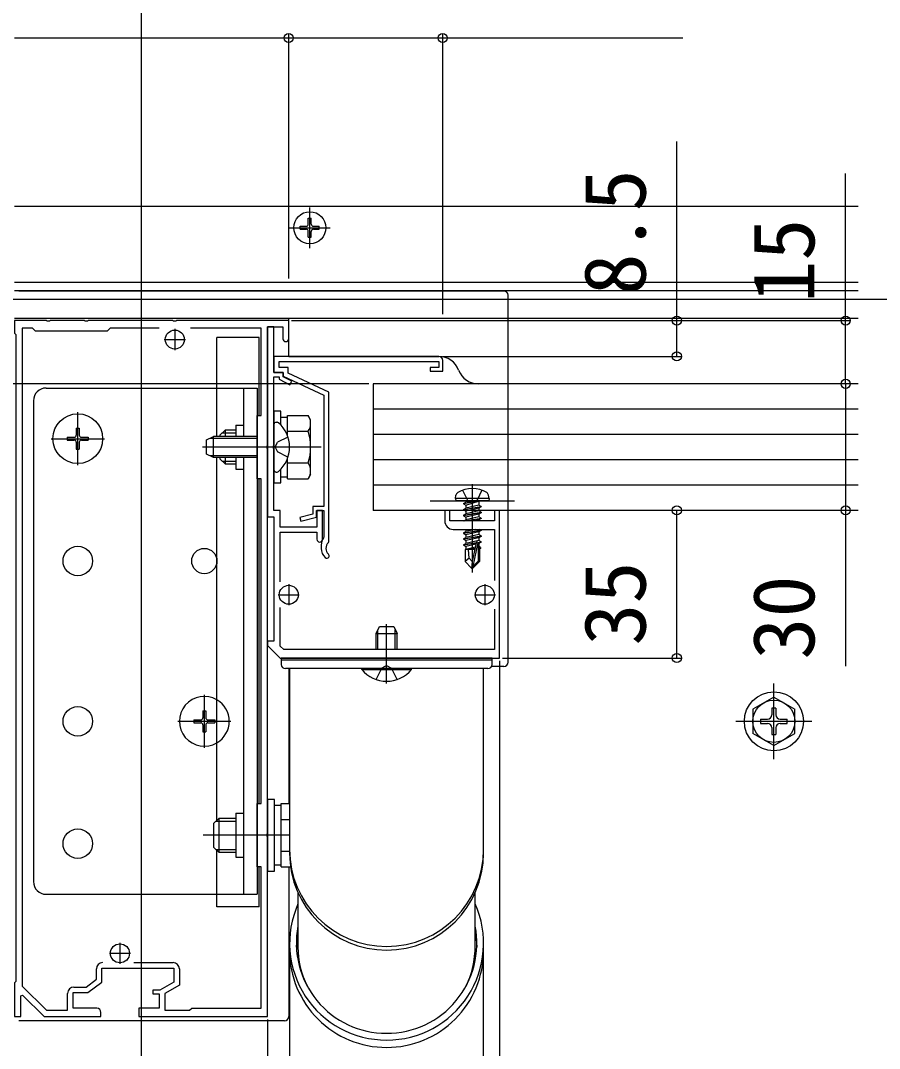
# Model space of a CAD drawing. Units: millimetres, scale not verified. Extents: x -875 to 875, y -1305 to 1298.
# Drawn here: x -611.6 to -408, y 332.1 to 575.7 of the extents above; entities that cross this region are included whole.
import ezdxf
from ezdxf.enums import TextEntityAlignment as Align

# ---------------------------------------------------------------- set-up
doc = ezdxf.new("R2010")
doc.units = ezdxf.units.MM
doc.header["$LTSCALE"] = 8
for name, color, linetype in [('0-3_YKK_11', 7, 'Continuous'), ('0-4_YKK_12', 2, 'Continuous'), ('0-5_YKK_13', 4, 'Continuous'), ('0-6_YKK_D', 6, 'Continuous')]:
    doc.layers.add(name, color=color, linetype=linetype)
doc.styles.add('ＭＳ ゴシック', font='')
doc.styles.get('ＭＳ ゴシック').set_extended_font_data('MS Gothic')

msp = doc.modelspace()

# ---------------------------------------------------------------- linework, layer by layer
at = {"layer": '0-3_YKK_11'}
for p, q in [((-575, 502.6), (-575, 497.6)), ((-577.5, 500.1), (-572.5, 500.1)), ((-540.3, 451.4), (-540.3, 450.6)), ((-548, 442.1), (-548, 437.1)), ((-501.5, 442.1), (-501.5, 437.1)), ((-550.5, 439.6), (-545.5, 439.6)), ((-504, 439.6), (-499, 439.6)), ((-588, 357.1), (-588, 352.1)), ((-590.5, 354.6), (-585.5, 354.6)), ((-584.714, 352.4), (-575.4, 352.4))]:
    msp.add_line(p, q, dxfattribs=at)
for points in [[(-548, 500.3), (-548, 504.6), (-574.542, 504.6), (-574.725, 504.48), (-575.275, 504.48), (-575.458, 504.6), (-595.542, 504.6), (-595.725, 504.48), (-596.275, 504.48), (-596.458, 504.6), (-604.542, 504.6), (-604.725, 504.48), (-605.275, 504.48), (-605.458, 504.6), (-613, 504.6), (-613, 501.6), (-612.7, 501.3)], [(-578.724, 502.8), (-590.3, 502.8), (-591, 502.1), (-608, 502.1), (-608.7, 502.8), (-611.2, 502.8), (-611.2, 346.826), (-605.385, 341.1), (-600.4, 341.1), (-600.4, 345.1)], [(-593.5, 341.6), (-599.1, 341.6), (-599.1, 345.3), (-595.6, 345.3), (-592.3, 347.8), (-592.3, 351.1), (-575.2, 351.1), (-575.2, 347.8), (-578.525, 345.9), (-580.2, 345.9), (-580.2, 345), (-578.7, 345), (-578.7, 341.6), (-583.5, 341.6), (-583.5, 339.6), (-553, 339.6), (-553, 382.142), (-553.12, 382.325), (-553.12, 382.875), (-553, 383.058), (-553, 474.142), (-553.12, 474.325), (-553.12, 474.875), (-553, 475.058), (-553, 503.1), (-549.4, 503.1), (-549.4, 500.3)], [(-573.9, 350.9), (-573.9, 347.046), (-577.4, 345.046), (-577.4, 341.1), (-571.5, 341.1), (-571, 341.6), (-554.5, 341.6), (-554.5, 375.1), (-555.5, 375.1), (-555.5, 390.1), (-554.5, 390.1), (-554.5, 467.1), (-555.5, 467.1), (-555.5, 482.1), (-554.5, 482.1), (-554.5, 502.8), (-571.276, 502.8)], [(-540, 452.75), (-540, 459.6), (-541.3, 459.6), (-541.3, 455.6), (-550, 455.6), (-550, 459.6), (-551.5, 459.6), (-551.5, 474.142), (-551.62, 474.325), (-551.62, 474.875), (-551.5, 475.058), (-551.5, 491.3), (-550.3, 491.3), (-550.3, 490.693), (-547.731, 489.356), (-547.269, 490.244), (-549.3, 491.3), (-549.3, 492.3), (-551.5, 492.3), (-551.5, 503.1), (-553, 503.1), (-553, 458.1), (-551.5, 458.1), (-551.5, 428.6), (-553, 428.6), (-553, 427.6), (-550, 424.6), (-498, 424.6), (-498, 459.6), (-499.2, 459.6), (-499.2, 457.1), (-509.8, 457.1), (-509.8, 459.6), (-511, 459.6), (-511, 457.1)], [(-612.7, 501.3), (-612.7, 347.9), (-613, 347.6), (-613, 339.6), (-611.5, 339.6), (-611.5, 344.5), (-611.132, 344.654), (-606, 339.6), (-592.5, 339.6), (-592.5, 340.6)], [(-512.5, 496.1), (-551.5, 496.1), (-551.5, 492.3), (-549.3, 492.3), (-549.3, 491.4), (-539.7, 486.9), (-539.7, 460.5), (-542.3, 460.5), (-542.3, 458.693), (-545.365, 457.885), (-545.135, 457.015), (-541.4, 458), (-541.4, 459.6), (-539.7, 459.6), (-539.7, 453.297), (-539.755, 453.125)], [(-538.595, 451.99), (-538.5, 452.209), (-538.5, 487.663), (-548.1, 492.163), (-548.1, 493.5), (-550.3, 493.5), (-550.3, 494.9), (-512.4, 494.9), (-512.4, 493.5), (-514.5, 493.5), (-514.5, 492.6), (-511.5, 492.6), (-511.5, 495.1)], [(-550, 442.659), (-550, 454.4), (-541.3, 454.4), (-541.3, 452.75)], [(-509, 455.1), (-499.2, 455.1), (-499.2, 442.999)], [(-499.2, 436.201), (-499.2, 426.6), (-549.172, 426.6), (-550, 427.428), (-550, 436.541)], [(-598.9, 346.6), (-596.037, 346.6), (-593.6, 348.446), (-593.6, 350.9)]]:
    msp.add_lwpolyline(points, dxfattribs=at)
for centre, radius, start, end in [((-548.7, 500.3), 0.7, 180.00001, 269.99999), ((-548.7, 500.3), 0.7, 270.00001, 359.99999), ((-512.5, 495.1), 1, 0.00001, 89.99999), ((-509, 457.1), 2, 180.00001, 269.99999), ((-540.65, 452.75), 0.65, 180.00001, 269.99999), ((-540.65, 452.75), 0.65, 270.00001, 359.99999), ((-537.3, 451.4), 3, 144.90318, 180), ((-537.3, 450.6), 1.9, 132.9859, 227.02712), ((-537.3, 450.6), 3, 180.00001, 227.02713), ((-538.97, 448.807), 0.55, 227.02712, 330.00001), ((-538.97, 448.807), 0.55, 329.99997, 47.0271), ((-592.1, 350.9), 1.5, 90.00001, 179.99999), ((-575.4, 350.9), 1.5, 0.00001, 89.99999), ((-598.9, 345.1), 1.5, 90.00001, 179.99999), ((-593.5, 340.6), 1, 0.00001, 89.99999)]:
    msp.add_arc(centre, radius, start, end, dxfattribs=at)
at = {"layer": '0-4_YKK_12'}
for p, q in [((-583, 843.6), (-583, 316.6)), ((-413, 531.6), (-613, 531.6)), ((-413, 513.6), (-613, 513.6)), ((812.5, 509.6), (-844.939, 509.6)), ((-413, 511.648), (-613, 511.648)), ((-413, 505.1), (-613, 505.1))]:
    msp.add_line(p, q, dxfattribs=at)
at = {"layer": '0-5_YKK_13'}
for p, q in [((-543, 521.8), (-543, 531.4)), ((-543.35, 527.45), (-543.35, 528.85)), ((-543.35, 528.85), (-542.65, 528.85)), ((-542.65, 527.45), (-542.65, 528.85)), ((-547.8, 526.6), (-538.2, 526.6)), ((-545.25, 526.95), (-543.85, 526.95)), ((-545.25, 526.25), (-545.25, 526.95)), ((-542.15, 526.95), (-540.75, 526.95)), ((-540.75, 526.25), (-540.75, 526.95)), ((-545.25, 526.25), (-543.85, 526.25)), ((-543.35, 524.35), (-543.35, 525.75)), ((-543.35, 524.35), (-542.65, 524.35)), ((-542.65, 524.35), (-542.65, 525.75)), ((-542.15, 526.25), (-540.75, 526.25)), ((-497, 511.6), (-612, 511.6)), ((-548, 496.1), (-548, 505.1)), ((-413, 505.1), (-548, 505.1)), ((-565, 477.1), (-565, 500.6)), ((-555, 500.6), (-565, 500.6)), ((-555, 482.1), (-555, 500.6)), ((-548, 496.1), (-512.4, 496.1)), ((-558.7, 488.6), (-558.7, 477.1)), ((-555.5, 488.6), (-555.5, 368.6)), ((-528, 489.6), (-528, 459.6)), ((-413, 489.6), (-528, 489.6)), ((-413, 489.6), (-503.033, 489.6)), ((-608.5, 485.6), (-608.5, 371.6)), ((-598, 470.3), (-598, 482.9)), ((-413, 483.6), (-528, 483.6)), ((-550.955, 480.5), (-550.757, 480.5)), ((-548.3, 481.65), (-549.9, 481.65)), ((-548.3, 477.329), (-548.3, 482.106)), ((-548.3, 482.106), (-543.381, 482.106)), ((-542.8, 481.1), (-543.381, 482.106)), ((-542.8, 468.1), (-542.8, 481.1)), ((-598.35, 479.1), (-597.65, 479.1)), ((-598.35, 479.1), (-598.35, 477.45)), ((-597.65, 479.1), (-597.65, 477.45)), ((-564.3, 477.4), (-563.1, 478.6)), ((-563.748, 477.952), (-560.5, 477.952)), ((-560.5, 478.6), (-563.1, 478.6)), ((-563.1, 478.6), (-563.1, 477.1)), ((-560.5, 479.8), (-558.7, 479.8)), ((-560.5, 479.8), (-560.5, 477.1)), ((-551.5, 479.851), (-551.5, 469.349)), ((-548.3, 478.353), (-543.381, 478.353)), ((-413, 477.6), (-528, 477.6)), ((-604.3, 476.6), (-591.7, 476.6)), ((-600.5, 476.95), (-600.5, 476.25)), ((-600.5, 476.95), (-598.85, 476.95)), ((-600.5, 476.25), (-598.85, 476.25)), ((-598.35, 475.75), (-598.35, 474.1)), ((-597.65, 475.75), (-597.65, 474.1)), ((-597.15, 476.95), (-595.5, 476.95)), ((-597.15, 476.25), (-595.5, 476.25)), ((-595.5, 476.95), (-595.5, 476.25)), ((-567.5, 476.3), (-565.8, 477.1)), ((-555.5, 476.667), (-566.72, 476.667)), ((-565.8, 472.1), (-565.8, 477.1)), ((-555.5, 477.1), (-565.8, 477.1)), ((-564.3, 477.4), (-564.3, 477.1)), ((-551.244, 474.6), (-550.635, 475.745)), ((-548.174, 476.972), (-550.635, 475.745)), ((-598.35, 474.1), (-597.65, 474.1)), ((-540.3, 474.6), (-568.413, 474.6)), ((-551.244, 474.6), (-550.635, 473.455)), ((-548.174, 472.228), (-550.635, 473.455)), ((-555.5, 472.533), (-566.72, 472.533)), ((-555.5, 472.1), (-565.8, 472.1)), ((-565, 386.2), (-565, 472.1)), ((-564.3, 472.1), (-564.3, 471.8)), ((-564.3, 471.8), (-563.1, 470.6)), ((-563.748, 471.248), (-560.5, 471.248)), ((-563.1, 472.1), (-563.1, 470.6)), ((-563.1, 470.6), (-560.5, 470.6)), ((-560.5, 472.1), (-560.5, 469.4)), ((-558.7, 472.1), (-558.7, 368.6)), ((-548.3, 467.094), (-548.3, 471.871)), ((-548.3, 470.847), (-543.381, 470.847)), ((-413, 471.6), (-528, 471.6)), ((-560.5, 469.4), (-558.7, 469.4)), ((-551.5, 469.349), (-551.5, 469.245)), ((-550.955, 468.7), (-550.757, 468.7)), ((-542.8, 468.1), (-543.381, 467.094)), ((-555, 390.1), (-555, 467.1)), ((-549.9, 467.55), (-548.3, 467.55)), ((-548.3, 467.094), (-543.381, 467.094)), ((-413, 465.6), (-528, 465.6)), ((-504.5, 465.799), (-504.5, 444.899)), ((-508.5, 462.399), (-508.359, 463.201)), ((-500.5, 462.399), (-500.641, 463.201)), ((-514.5, 461.899), (-494.5, 461.899)), ((-500.5, 462.399), (-508.5, 462.399)), ((-508.5, 462.399), (-508.412, 461.899)), ((-500.588, 461.899), (-508.412, 461.899)), ((-506.6, 461.249), (-503, 461.849)), ((-503, 461.749), (-506.6, 461.149)), ((-506.6, 461.249), (-506.05, 461.566)), ((-506.6, 461.249), (-506.6, 461.149)), ((-506.6, 461.249), (-506.6, 461.149)), ((-506.6, 461.149), (-506.05, 460.831)), ((-506.6, 459.849), (-502.4, 460.549)), ((-503, 461.849), (-506.05, 461.566)), ((-506.05, 460.831), (-503, 461.749)), ((-506.05, 461.699), (-506.05, 461.566)), ((-502.95, 460.866), (-506.05, 460.166)), ((-506.05, 460.831), (-506.05, 460.166)), ((-503, 461.849), (-503, 461.749)), ((-502.95, 461.699), (-502.95, 460.866)), ((-502.4, 460.549), (-502.95, 460.866)), ((-502.4, 460.549), (-502.4, 460.449)), ((-500.5, 462.399), (-500.588, 461.899)), ((-413, 459.6), (-528, 459.6)), ((-502.4, 460.449), (-506.6, 459.749)), ((-506.6, 459.849), (-506.05, 460.166)), ((-506.6, 459.849), (-506.6, 459.749)), ((-506.6, 459.749), (-506.05, 459.431)), ((-506.6, 458.449), (-502.4, 459.149)), ((-502.4, 459.049), (-506.6, 458.349)), ((-506.6, 458.449), (-506.05, 458.766)), ((-506.6, 458.449), (-506.6, 458.349)), ((-506.6, 458.349), (-506.05, 458.031)), ((-502.95, 460.131), (-506.05, 459.431)), ((-502.95, 459.466), (-506.05, 458.766)), ((-506.05, 459.431), (-506.05, 458.766)), ((-502.4, 460.449), (-502.95, 460.131)), ((-502.95, 460.131), (-502.95, 459.466)), ((-502.4, 459.149), (-502.95, 459.466)), ((-502.95, 458.731), (-502.95, 458.066)), ((-502.4, 459.149), (-502.4, 459.049)), ((-506.511, 457.1), (-506.05, 457.366)), ((-506.291, 457.1), (-502.4, 457.749)), ((-502.95, 458.066), (-506.05, 457.366)), ((-506.05, 458.031), (-506.05, 457.366)), ((-502.4, 457.649), (-505.691, 457.1)), ((-502.4, 457.749), (-502.95, 458.066)), ((-502.95, 457.331), (-502.95, 457.1)), ((-502.4, 457.749), (-502.4, 457.649)), ((-506.6, 454.249), (-502.4, 454.949)), ((-502.4, 454.849), (-506.6, 454.149)), ((-506.6, 454.249), (-506.05, 454.566)), ((-506.6, 454.249), (-506.6, 454.149)), ((-506.6, 454.149), (-506.05, 453.831)), ((-506.6, 452.849), (-502.4, 453.549)), ((-502.4, 453.449), (-506.6, 452.749)), ((-503.685, 455.1), (-506.05, 454.566)), ((-506.05, 455.1), (-506.05, 454.566)), ((-502.95, 453.866), (-506.05, 453.166)), ((-506.05, 453.831), (-506.05, 453.166)), ((-502.95, 454.531), (-502.95, 453.866)), ((-502.4, 453.549), (-502.95, 453.866)), ((-502.4, 454.949), (-502.662, 455.1)), ((-502.4, 454.949), (-502.4, 454.849)), ((-502.4, 453.549), (-502.4, 453.449)), ((-506.6, 452.849), (-506.05, 453.166)), ((-506.6, 452.849), (-506.6, 452.749)), ((-506.6, 452.749), (-506.05, 452.431)), ((-506.6, 451.449), (-503.574, 451.953)), ((-503.602, 451.848), (-506.6, 451.349)), ((-506.6, 451.449), (-506.05, 451.766)), ((-506.6, 451.449), (-506.6, 451.349)), ((-506.6, 451.349), (-506.05, 451.031)), ((-502.95, 452.466), (-506.05, 451.766)), ((-506.05, 452.431), (-506.05, 451.766)), ((-503.66, 451.571), (-506.05, 451.031)), ((-506.05, 451.031), (-506.05, 450.366)), ((-503.805, 450.873), (-506.05, 450.366)), ((-503.59, 451.905), (-504.5, 447.52)), ((-503.168, 452.021), (-504.35, 446.323)), ((-503.168, 452.021), (-502.4, 452.149)), ((-502.4, 452.049), (-503.113, 451.93)), ((-502.95, 451.066), (-503.103, 451.031)), ((-503.1, 451.85), (-503.1, 447.573)), ((-502.5, 450.806), (-503.1, 450.707)), ((-502.95, 453.131), (-502.95, 452.466)), ((-502.4, 452.149), (-502.95, 452.466)), ((-502.95, 451.731), (-502.95, 451.066)), ((-502.5, 450.806), (-502.95, 451.066)), ((-502.5, 450.806), (-502.5, 450.591)), ((-502.4, 452.149), (-502.4, 452.049)), ((-506.2, 450.299), (-506.05, 450.366)), ((-506.2, 450.299), (-506.2, 447.449)), ((-503.924, 450.299), (-506.2, 450.299)), ((-503.865, 450.581), (-505.583, 450.299)), ((-503.92, 450.315), (-504.004, 450.299)), ((-502.5, 450.591), (-503.1, 450.474)), ((-502.8, 450.299), (-503.1, 450.299)), ((-502.5, 450.591), (-502.8, 450.418)), ((-502.8, 450.418), (-502.8, 447.449)), ((-505.243, 448.252), (-506.2, 447.449)), ((-504.65, 445.899), (-506.2, 447.449)), ((-504.5, 447.52), (-504.65, 445.899)), ((-504.5, 447.52), (-504.5, 445.899)), ((-503.1, 447.573), (-504.35, 446.323)), ((-504.35, 445.899), (-502.8, 447.449)), ((-504.35, 446.323), (-504.35, 445.899)), ((-502.8, 447.449), (-503.1, 447.573)), ((-504.65, 445.899), (-504.35, 445.899)), ((-527.3, 430.4), (-526.5, 432.1)), ((-526.867, 426.6), (-526.867, 431.32)), ((-526.5, 432.1), (-523.1, 432.1)), ((-524.8, 418.6), (-524.8, 432.6)), ((-523.1, 432.1), (-522.3, 430.4)), ((-522.733, 426.6), (-522.733, 431.32)), ((-527.3, 426.6), (-527.3, 430.4)), ((-527.3, 430.4), (-522.3, 430.4)), ((-522.3, 426.6), (-522.3, 430.4)), ((-549.8, 424.6), (-549.8, 423.1)), ((-499.8, 424.6), (-549.8, 424.6)), ((-499.8, 424.1), (-549.8, 424.1)), ((-499.8, 423.1), (-499.8, 424.6)), ((-524.8, 422.1), (-548.8, 422.1)), ((-548, 421.6), (-548, 390.106)), ((-547.8, 422.1), (-547.8, 402.1)), ((-518.9, 422.1), (-530.7, 422.1)), ((-530.7, 421.852), (-530.7, 422.1)), ((-530.7, 421.852), (-518.9, 421.852)), ((-527.3, 419.517), (-525.945, 422.235)), ((-524.8, 422.844), (-525.945, 422.235)), ((-524.8, 422.844), (-523.655, 422.235)), ((-500.8, 422.1), (-524.8, 422.1)), ((-522.3, 419.517), (-523.655, 422.235)), ((-518.9, 421.852), (-518.9, 422.1)), ((-501.8, 402.1), (-501.8, 422.1)), ((-497, 422.6), (-499.934, 422.6)), ((-433, 400.6), (-433, 418.6)), ((-568, 403.3), (-568, 415.9)), ((-433, 415.35), (-438, 412.463)), ((-433, 415.35), (-428, 412.463)), ((-568.35, 412.1), (-567.65, 412.1)), ((-568.35, 412.1), (-568.35, 410.45)), ((-567.65, 412.1), (-567.65, 410.45)), ((-438, 412.463), (-438, 406.737)), ((-433.5, 412.75), (-433.5, 411.1)), ((-432.5, 412.75), (-433.5, 412.75)), ((-432.5, 412.75), (-432.5, 411.1)), ((-428, 406.737), (-428, 412.463)), ((-574.3, 409.6), (-561.7, 409.6)), ((-570.5, 409.95), (-570.5, 409.25)), ((-570.5, 409.95), (-568.85, 409.95)), ((-567.15, 409.95), (-565.5, 409.95)), ((-565.5, 409.95), (-565.5, 409.25)), ((-442, 409.6), (-424, 409.6)), ((-436.15, 410.1), (-434.5, 410.1)), ((-436.15, 410.1), (-436.15, 409.1)), ((-431.5, 410.1), (-429.85, 410.1)), ((-429.85, 409.1), (-429.85, 410.1)), ((-570.5, 409.25), (-568.85, 409.25)), ((-568.35, 408.75), (-568.35, 407.1)), ((-568.35, 407.1), (-567.65, 407.1)), ((-567.65, 408.75), (-567.65, 407.1)), ((-567.15, 409.25), (-565.5, 409.25)), ((-436.15, 409.1), (-434.5, 409.1)), ((-433.5, 408.1), (-433.5, 406.45)), ((-432.5, 408.1), (-432.5, 406.45)), ((-431.5, 409.1), (-429.85, 409.1)), ((-433, 403.85), (-438, 406.737)), ((-433.5, 406.45), (-432.5, 406.45)), ((-433, 403.85), (-428, 406.737)), ((-547.8, 402.1), (-547.8, 379.188)), ((-501.8, 379.188), (-501.8, 402.1)), ((-549.8, 390.106), (-547.8, 390.106)), ((-549.8, 375.094), (-549.8, 390.106)), ((-560.5, 387.8), (-558.7, 387.8)), ((-560.5, 387.8), (-560.5, 377.4)), ((-549.8, 389.65), (-551.4, 389.65)), ((-565.8, 385.4), (-564.6, 386.6)), ((-565.8, 385.4), (-565.8, 379.8)), ((-565.248, 385.952), (-560.5, 385.952)), ((-560.5, 386.6), (-564.6, 386.6)), ((-564.6, 386.6), (-564.6, 378.6)), ((-549.8, 378.6), (-549.8, 386.6)), ((-549.8, 386.353), (-547.8, 386.353)), ((-547.8, 382.6), (-568.3, 382.6)), ((-565.8, 379.8), (-564.6, 378.6)), ((-565.248, 379.248), (-560.5, 379.248)), ((-565, 365.6), (-565, 379)), ((-564.6, 378.6), (-560.5, 378.6)), ((-549.8, 378.847), (-547.796, 378.847)), ((-547.8, 379.188), (-547.8, 378.316)), ((-501.8, 378.316), (-501.8, 379.188)), ((-560.5, 377.4), (-558.7, 377.4)), ((-551.4, 375.55), (-549.8, 375.55)), ((-555, 365.6), (-555, 375.1)), ((-549.8, 375.094), (-547.564, 375.094)), ((-548, 375.094), (-548, 339.6)), ((-545.8, 368.971), (-545.8, 356.091)), ((-503.8, 356.091), (-503.8, 368.971)), ((-555, 365.6), (-565, 365.6)), ((-547.8, 356.963), (-547.8, 355.22)), ((-501.8, 355.22), (-501.8, 356.963)), ((-547.8, 355.22), (-547.8, 332.307)), ((-501.8, 332.307), (-501.8, 355.22)), ((-549, 338.6), (-612, 338.6)), ((-547.8, 332.307), (-547.8, 322.307)), ((-501.8, 322.307), (-501.8, 332.307))]:
    msp.add_line(p, q, dxfattribs=at)
for points in [[(-496, 423.6), (-496, 459.6), (-496, 510.6)], [(-605.5, 488.6), (-565, 488.6), (-555.5, 488.6)], [(-551.5, 483.1), (-551.5, 466.1), (-549.9, 466.1), (-549.9, 469.315)], [(-549.9, 479.885), (-549.9, 483.1), (-551.5, 483.1)], [(-551.5, 479.955), (-551.5, 479.851), (-551.5, 479.5)], [(-565.8, 472.1), (-567.5, 472.9), (-567.5, 476.3)], [(-506.8, 464.378), (-505.645, 462.061), (-504.5, 461.453)], [(-502.2, 464.378), (-503.355, 462.061), (-504.5, 461.453)], [(-502.4, 459.049), (-502.95, 458.731), (-506.05, 458.031)], [(-502.4, 457.649), (-502.95, 457.331), (-503.973, 457.1)], [(-502.4, 454.849), (-502.95, 454.531), (-506.05, 453.831)], [(-502.4, 453.449), (-502.95, 453.131), (-506.05, 452.431)], [(-502.4, 452.049), (-502.95, 451.731), (-503.1, 451.697)], [(-504.5, 447.52), (-505.243, 448.252), (-505.4, 450.299)], [(-605.5, 368.6), (-565, 368.6), (-555.5, 368.6)], [(-546.182, 356.091), (-546.017, 358.002), (-545.8, 359.322)], [(-503.8, 359.322), (-503.583, 358.002), (-503.418, 356.091)], [(-504.117, 352.472), (-503.819, 355.193), (-503.8, 356.091)]]:
    msp.add_lwpolyline(points, dxfattribs=at)
msp.add_lwpolyline([(-553, 391.1), (-553, 374.1), (-551.4, 374.1), (-551.4, 391.1)], close=True, dxfattribs=at)
for centre, radius in [((-543, 526.6), 3.8), ((-575, 500.1), 2.25), ((-598, 476.6), 5.9), ((-598, 447.6), 3.5), ((-568, 447.6), 3), ((-548, 439.6), 2.25), ((-501.5, 439.6), 2.25), ((-433, 409.6), 7), ((-433, 409.6), 5), ((-598, 409.6), 3.5), ((-598, 380.6), 3.5), ((-588, 354.6), 2.25)]:
    msp.add_circle(centre, radius, dxfattribs=at)
for centre, radius, start, end in [((-543.85, 527.45), 0.5, 270, 0), ((-542.15, 527.45), 0.5, 180, 270), ((-543.85, 525.75), 0.5, 0, 90), ((-542.15, 525.75), 0.5, 90, 180), ((-497, 510.6), 1, 0, 90), ((-512.4, 491.1), 5, 20.48732, 90), ((-503.033, 494.6), 5, 200.48732, 270), ((-605.5, 485.6), 3, 90, 180), ((-550.955, 479.955), 0.545, 90, 180), ((-550.757, 479.95), 0.55, 48.43917, 90), ((-555.5, 474.6), 7.7, 311.56083, 48.43917), ((-546.123, 480.229), 3.323, 325.61575, 34.38425), ((-555.219, 474.6), 12.419, 342.41205, 17.58795), ((-598.85, 477.45), 0.5, 270, 0), ((-598.85, 475.75), 0.5, 0, 90), ((-597.15, 477.45), 0.5, 180, 270), ((-597.15, 475.75), 0.5, 90, 180), ((-546.123, 468.971), 3.323, 325.61575, 34.38425), ((-550.955, 469.245), 0.545, 180, 270), ((-550.757, 469.25), 0.55, 270, 311.56083), ((-507.472, 463.045), 0.9, 122.05588, 170), ((-504.5, 458.299), 6.5, 57.94412, 122.05588), ((-501.528, 463.045), 0.9, 10, 57.94412), ((-506.25, 461.699), 0.2, 0, 90), ((-502.75, 461.699), 0.2, 90, 180), ((-503.348, 451.85), 0.248, 0, 167.19096), ((-548.8, 423.1), 1, 180, 270), ((-547, 421.6), 1, 150, 180), ((-524.8, 426.8), 7.7, 219.98312, 320.01688), ((-500.8, 423.1), 1, 270, 0), ((-497, 423.6), 1, 270, 0), ((-568, 409.6), 5.9, 59.43772, 300.56228), ((-568, 409.6), 5.9, 300.56228, 59.43772), ((-568.85, 410.45), 0.5, 270, 0), ((-567.15, 410.45), 0.5, 180, 270), ((-434.5, 411.1), 1, 270, 0), ((-431.5, 411.1), 1, 180, 270), ((-568.85, 408.75), 0.5, 0, 90), ((-567.15, 408.75), 0.5, 90, 180), ((-434.5, 408.1), 1, 0, 90), ((-431.5, 408.1), 1, 90, 180), ((-524.8, 379.254), 23, 180.16564, 359.83436), ((-524.8, 378.382), 23, 180.16564, 359.83436), ((-605.5, 371.6), 3, 180, 270), ((-524.868, 356.971), 22.92, 155.95922, 270.16976), ((-524.732, 356.971), 22.92, 269.83024, 24.04078), ((-524.852, 356.986), 21.342, 168.9801, 270.13903), ((-524.748, 356.986), 21.342, 269.86097, 11.0199), ((-524.945, 356.093), 20.855, 180.00389, 206.38019), ((-524.847, 355.26), 22.953, 180.10166, 270.11679), ((-524.756, 355.263), 22.956, 269.88968, 359.89188), ((-524.666, 356.097), 20.867, 333.6242, 349.99713), ((-549, 339.6), 1, 270, 0)]:
    msp.add_arc(centre, radius, start, end, dxfattribs=at)
at = {"layer": '0-6_YKK_D'}
for p, q in [((-613, 571.6), (-548, 571.6)), ((-548, 514.6), (-548, 572.6)), ((-548, 514.6), (-548, 572.6)), ((-511.5, 506.1), (-511.5, 572.6)), ((-547.3, 504.6), (-455, 504.6)), ((-547.3, 504.6), (-415, 504.6)), ((-511.5, 496.1), (-455, 496.1)), ((-529, 489.6), (-674.5, 489.6)), ((-456, 424.6), (-456, 459.6)), ((-497.3, 424.6), (-455, 424.6)), ((-498, 423.9), (-498, 285.6)), ((-553, 338.9), (-553, 285.6)), ((-553, 338.9), (-553, 285.6))]:
    msp.add_line(p, q, dxfattribs=at)
for points in [[(-548, 571.6), (-511.5, 571.6), (-454.609, 571.6)], [(-456, 496.1), (-456, 504.6), (-456, 547.059)], [(-416, 489.6), (-416, 504.6), (-416, 539.445)], [(-416, 489.6), (-416, 459.6), (-416, 422.709)]]:
    msp.add_lwpolyline(points, dxfattribs=at)
for centre in [(-548, 571.6), (-548, 571.6), (-511.5, 571.6), (-456, 504.6), (-416, 504.6), (-456, 496.1), (-416, 489.6), (-416, 489.6), (-456, 459.6), (-416, 459.6), (-456, 424.6)]:
    msp.add_circle(centre, 1.075, dxfattribs=at)

# ---------------------------------------------------------------- texts
at = {"layer": '0-6_YKK_D', "style": 'ＭＳ ゴシック'}
for s, p in [('8.5', (-459, 510.536)), ('15', (-419, 508.832)), ('35', (-459, 427.555)), ('30', (-419, 424.232))]:
    msp.add_text(s, height=14.66, rotation=90, dxfattribs=at).set_placement(p, align=Align.BOTTOM_LEFT)

doc.saveas('drawing.dxf')
